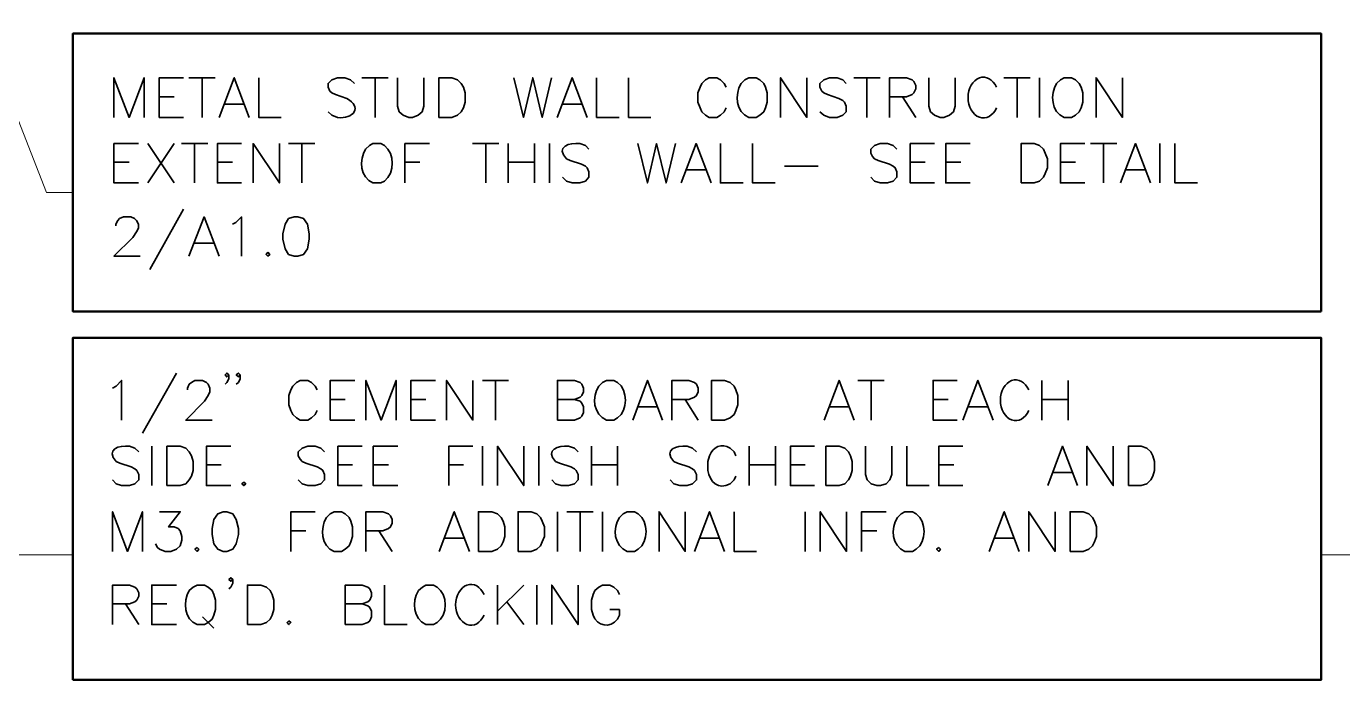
# Model space of a CAD drawing. Header units: inches. Extents: x 5 to 516, y -193 to 129.
# Drawn here: x 60.39 to 72.91, y 46.03 to 52.26 of the extents above; entities that cross this region are included whole.
import ezdxf

# ---------------------------------------------------------------- set-up
doc = ezdxf.new("R2010")
doc.units = ezdxf.units.IN
doc.header["$MEASUREMENT"] = 0
doc.layers.add('PDF_Geometry', color=7, linetype='Continuous')

msp = doc.modelspace()

# ---------------------------------------------------------------- linework, layer by layer
at = {"layer": 'PDF_Geometry', "lineweight": 15}
for points in [[(60.8336357, 50.6776688), (60.5836357, 50.6776688), (59.5136356, 53.4143356)], [(60.8336357, 47.2276699), (60.0736357, 47.2276699)], [(72.7036318, 47.2276699), (74.6402987, 47.2276699), (76.4202989, 41.5710028)]]:
    msp.add_lwpolyline(points, dxfattribs=at)
at = {"layer": 'PDF_Geometry', "lineweight": 50}
for points in [[(72.7036318, 49.5443349), (72.7036318, 52.1876686), (60.8336306, 52.1876686), (60.8336306, 49.5443349)], [(60.8336357, 46.0376706), (60.8336357, 49.2943374), (72.7036369, 49.2943374), (72.7036369, 46.0376706)]]:
    msp.add_lwpolyline(points, close=True, dxfattribs=at)
at = {"layer": 'PDF_Geometry', "lineweight": 35}
for points in [[(61.2236368, 51.3910037), (61.2236368, 51.7676704), (61.3669702, 51.3910037), (61.5103035, 51.7676704), (61.5103035, 51.3910037)], [(61.8836364, 51.3910037), (61.6536363, 51.3910037), (61.6536363, 51.7676704), (61.8836364, 51.7676704)], [(61.9369683, 51.767672), (62.1869684, 51.767672)], [(62.0636366, 51.767672), (62.0636366, 51.3910053)], [(62.2236369, 51.3910037), (62.3669703, 51.7676704), (62.5103036, 51.3910037)], [(62.6003053, 51.767672), (62.6003053, 51.3910053), (62.8136386, 51.3910053)], [(63.5102988, 51.7143375), (63.4736321, 51.7476708), (63.4202988, 51.7676708), (63.3502988, 51.7676708), (63.2969655, 51.7476708), (63.2602988, 51.7143375), (63.2602988, 51.6776708), (63.2769655, 51.6410041), (63.2969655, 51.6243375), (63.3302988, 51.6076708), (63.4369655, 51.5710041)], [(63.5802994, 51.767672), (63.8302994, 51.767672)], [(63.7069677, 51.767672), (63.7069677, 51.3910053)], [(63.9202991, 51.767672), (63.9202991, 51.497672), (63.9369658, 51.4443387), (63.9736325, 51.4110053), (64.0269658, 51.3910053), (64.0636325, 51.3910053), (64.1169658, 51.4110053), (64.1536325, 51.4443387), (64.1702991, 51.497672), (64.1702991, 51.767672)], [(65.0269683, 51.767672), (65.1169683, 51.3910053), (65.2069683, 51.767672), (65.2969683, 51.3910053), (65.383635, 51.767672)], [(65.4369686, 51.3910037), (65.580302, 51.7676704), (65.7236353, 51.3910037)], [(65.8136369, 51.767672), (65.8136369, 51.3910053), (66.0269703, 51.3910053)], [(66.1169681, 51.767672), (66.1169681, 51.3910053), (66.3303015, 51.3910053)], [(67.0469677, 51.6776689), (67.0269677, 51.7143356), (66.990301, 51.7476689), (66.9569677, 51.7676689), (66.8836343, 51.7676689), (66.850301, 51.7476689), (66.8136343, 51.7143356), (66.7969676, 51.6776689), (66.7769676, 51.6243356), (66.7769676, 51.5343356), (66.7969676, 51.4810022), (66.8136343, 51.4443356), (66.850301, 51.4110022), (66.8836343, 51.3910022), (66.9569677, 51.3910022), (66.990301, 51.4110022), (67.0269677, 51.4443356), (67.0469677, 51.4810022)], [(67.2602991, 51.3910053), (67.3302991, 51.3910053), (67.3669658, 51.4110053), (67.4036325, 51.4443387), (67.4202991, 51.4810054), (67.4369658, 51.5343387), (67.4369658, 51.6243387), (67.4202991, 51.677672), (67.4036325, 51.7143387), (67.3669658, 51.747672), (67.3302991, 51.767672), (67.2602991, 51.767672), (67.2236324, 51.747672), (67.1869658, 51.7143387)], [(67.5636371, 51.3910037), (67.5636371, 51.7676704), (67.8136371, 51.3910037), (67.8136371, 51.7676704)], [(68.1869688, 51.7143375), (68.1536355, 51.7476708), (68.1003022, 51.7676708), (68.0269688, 51.7676708), (67.9736355, 51.7476708), (67.9369688, 51.7143375), (67.9369688, 51.6776708), (67.9569688, 51.6410041), (67.9736355, 51.6243375), (68.0103022, 51.6076708), (68.1169688, 51.5710041), (68.1536355, 51.5510041), (68.1703022, 51.5343375), (68.1869688, 51.4976708), (68.1869688, 51.4443375), (68.1536355, 51.4110041), (68.1003022, 51.3910041), (68.0269688, 51.3910041), (67.9736355, 51.4110041), (67.9369688, 51.4443375)], [(68.2602992, 51.767672), (68.5102992, 51.767672)], [(68.3836377, 51.767672), (68.3836377, 51.3910053)], [(68.6003057, 51.3910037), (68.6003057, 51.7676704), (68.7603057, 51.7676704), (68.8136391, 51.7476704), (68.8303058, 51.7310037), (68.8503058, 51.6943371), (68.8503058, 51.6610037), (68.8303058, 51.6243371), (68.8136391, 51.6076704), (68.7603057, 51.5876704), (68.6003057, 51.5876704)], [(68.9736375, 51.767672), (68.9736375, 51.497672), (68.9903041, 51.4443387), (69.0269708, 51.4110053), (69.0803041, 51.3910053), (69.1169708, 51.3910053), (69.1703041, 51.4110053), (69.2069708, 51.4443387), (69.2236375, 51.497672), (69.2236375, 51.767672)], [(69.686969, 51.767672), (69.936969, 51.767672)], [(69.8136373, 51.767672), (69.8136373, 51.3910053)], [(70.0269687, 51.767672), (70.0269687, 51.3910053)], [(70.2602994, 51.3910053), (70.3302994, 51.3910053), (70.366966, 51.4110053), (70.4036327, 51.4443387), (70.4202994, 51.4810054), (70.436966, 51.5343387), (70.436966, 51.6243387), (70.4202994, 51.677672), (70.4036327, 51.7143387), (70.366966, 51.747672), (70.3302994, 51.767672), (70.2602994, 51.767672), (70.2236327, 51.747672), (70.186966, 51.7143387)], [(70.5636373, 51.3910037), (70.5636373, 51.7676704), (70.8136373, 51.3910037), (70.8136373, 51.7676704)], [(61.6536363, 51.5876692), (61.7969697, 51.5876692)], [(68.7236374, 51.5876692), (68.8503041, 51.3910025)], [(62.2769681, 51.517672), (62.4569681, 51.517672)], [(65.4902998, 51.517672), (65.6702998, 51.517672)], [(63.3502988, 51.3910041), (63.2969655, 51.4110041), (63.2602988, 51.4443375)], [(61.4569702, 50.767672), (61.2236368, 50.767672), (61.2236368, 51.1410053), (61.4569702, 51.1410053)], [(61.5469672, 51.1410037), (61.7969672, 50.7676703)], [(61.7969672, 51.1410037), (61.5469672, 50.7676703)], [(61.8669678, 51.1410037), (62.1169678, 51.1410037)], [(61.9902995, 51.1410037), (61.9902995, 50.7676703)], [(62.4369676, 50.767672), (62.2069675, 50.767672), (62.2069675, 51.1410053), (62.4369676, 51.1410053)], [(62.5469673, 50.767672), (62.5469673, 51.1410053), (62.7969673, 50.767672), (62.7969673, 51.1410053)], [(62.8836373, 51.1410037), (63.1336373, 51.1410037)], [(63.0102988, 51.1410037), (63.0102988, 50.7676703)], [(63.7969685, 51.124337), (63.7603018, 51.1410037), (63.6869685, 51.1410037), (63.6536351, 51.124337), (63.6169685, 51.0876704)], [(63.9902997, 50.767672), (63.9902997, 51.1410053), (64.223633, 51.1410053)], [(64.6336374, 51.1410037), (64.8836374, 51.1410037)], [(64.7602989, 51.1410037), (64.7602989, 50.7676703)], [(64.9736371, 51.1410037), (64.9736371, 50.7676703)], [(65.2236372, 51.1410037), (65.2236372, 50.7676703)], [(65.3669681, 51.1410037), (65.3669681, 50.7676703)], [(65.7402998, 51.0876691), (65.7069665, 51.1243358), (65.6536331, 51.1410025)], [(66.2069679, 51.1410037), (66.2969679, 50.7676703), (66.3836345, 51.1410037), (66.4736346, 50.7676703), (66.5636346, 51.1410037)], [(66.6169682, 50.767672), (66.7603015, 51.1410053), (66.9036349, 50.767672)], [(66.9902999, 51.1410037), (66.9902999, 50.7676703), (67.2069666, 50.7676703)], [(67.2969677, 51.1410037), (67.2969677, 50.7676703), (67.510301, 50.7676703)], [(68.6702995, 51.0876691), (68.6336328, 51.1243358), (68.5802995, 51.1410025), (68.5102995, 51.1410025), (68.4569661, 51.1243358), (68.4202995, 51.0876691), (68.4202995, 51.0510025), (68.4369661, 51.0176691), (68.4569661, 50.9976691), (68.4902995, 50.9810025), (68.6002995, 50.9443358), (68.6336328, 50.9276691), (68.6536328, 50.9110025), (68.6702995, 50.8743358), (68.6702995, 50.8210025), (68.6336328, 50.7843358), (68.5802995, 50.7676691), (68.5102995, 50.7676691), (68.4569661, 50.7843358), (68.4202995, 50.8210025)], [(69.0269678, 50.767672), (68.7969678, 50.767672), (68.7969678, 51.1410053), (69.0269678, 51.1410053)], [(69.3669711, 50.767672), (69.1336378, 50.767672), (69.1336378, 51.1410053), (69.3669711, 51.1410053)], [(70.4569709, 50.767672), (70.2236376, 50.767672), (70.2236376, 51.1410053), (70.4569709, 51.1410053)], [(70.5102994, 51.1410037), (70.7602994, 51.1410037)], [(70.6336379, 51.1410037), (70.6336379, 50.7676703)], [(70.796968, 50.767672), (70.936968, 51.1410053), (71.0803013, 50.767672)], [(71.1702997, 51.1410037), (71.1702997, 50.7676703)], [(71.3136374, 51.1410037), (71.3136374, 50.7676703), (71.5269707, 50.7676703)], [(61.2236368, 50.9643374), (61.3669702, 50.9643374)], [(62.2069675, 50.9643374), (62.3503009, 50.9643374)], [(63.9902997, 50.9643374), (64.133633, 50.9643374)], [(64.9736371, 50.9643374), (65.2236372, 50.9643374)], [(65.5269665, 50.9976691), (65.5636331, 50.9810025), (65.6702998, 50.9443358), (65.7069665, 50.9276691), (65.7236331, 50.9110025), (65.7402998, 50.8743358), (65.7402998, 50.8210025), (65.7069665, 50.7843358), (65.6536331, 50.7676691), (65.5802998, 50.7676691), (65.5269665, 50.7843358), (65.4902998, 50.8210025)], [(68.7969678, 50.9643374), (68.9369678, 50.9643374)], [(69.1336378, 50.9643374), (69.2769711, 50.9643374)], [(70.2236376, 50.9643374), (70.3669709, 50.9643374)], [(66.6702993, 50.8910037), (66.8502994, 50.8910037)], [(67.6003057, 50.9276689), (67.9203057, 50.9276689)], [(70.8503059, 50.8910037), (71.0269726, 50.8910037)], [(63.6869685, 50.7676703), (63.7603018, 50.7676703), (63.7969685, 50.784337)], [(61.8836372, 50.5176719), (61.5636371, 49.9443386)], [(61.2402994, 50.3576717), (61.2402994, 50.3743383), (61.2602994, 50.411005), (61.2769661, 50.4276717), (61.3136328, 50.4443383), (61.3836328, 50.4443383), (61.4202995, 50.4276717), (61.4369661, 50.411005), (61.4569661, 50.3743383), (61.4569661, 50.3376717), (61.4369661, 50.301005), (61.4036328, 50.2476717), (61.2236328, 50.071005), (61.4736328, 50.071005)], [(61.9369683, 50.0710031), (62.0803017, 50.4443364), (62.223635, 50.0710031)], [(62.3503052, 50.3743376), (62.3836386, 50.3910043), (62.4369719, 50.4443377), (62.4369719, 50.0710043)], [(61.9902995, 50.1943348), (62.1702995, 50.1943348)], [(61.8169664, 48.9576709), (61.4936331, 48.3876708)], [(62.3169665, 48.9410049), (62.2969665, 48.9210049), (62.2802998, 48.9410049), (62.2969665, 48.9576715), (62.3169665, 48.9410049), (62.3169665, 48.9043382), (62.2969665, 48.8676715), (62.2802998, 48.8510049)], [(62.4236356, 48.9410049), (62.4069689, 48.9210049), (62.3869689, 48.9410049), (62.4069689, 48.9576715), (62.4236356, 48.9410049), (62.4236356, 48.9043382), (62.4069689, 48.8676715), (62.3869689, 48.8510049)], [(61.2103041, 48.8143366), (61.2436374, 48.8343366), (61.2969707, 48.8876699), (61.2969707, 48.5110032)], [(61.9236355, 48.7976706), (61.9236355, 48.8143373), (61.9403022, 48.8510039), (61.9603022, 48.8676706), (61.9936356, 48.8876706), (62.0669689, 48.8876706), (62.1036356, 48.8676706), (62.1203022, 48.8510039), (62.1369689, 48.8143373), (62.1369689, 48.7810039), (62.1203022, 48.7443372), (62.0836356, 48.6910039), (61.9069689, 48.5110039), (62.1569689, 48.5110039)], [(63.1569663, 48.7976706), (63.1369663, 48.8343373), (63.1036329, 48.8676706), (63.0669663, 48.8876706), (62.9936329, 48.8876706), (62.9602996, 48.8676706), (62.9236329, 48.8343373), (62.9069662, 48.7976706), (62.8869662, 48.7443372), (62.8869662, 48.6543372), (62.9069662, 48.6010039), (62.9236329, 48.5643372), (62.9602996, 48.5310039), (62.9936329, 48.5110039), (63.0669663, 48.5110039), (63.1036329, 48.5310039), (63.1369663, 48.5643372), (63.1569663, 48.6010039)], [(63.5136381, 48.511002), (63.2803048, 48.511002), (63.2803048, 48.8876687), (63.5136381, 48.8876687)], [(63.6202977, 48.511002), (63.6202977, 48.8876687), (63.7636311, 48.511002), (63.9069644, 48.8876687), (63.9069644, 48.511002)], [(64.2803008, 48.511002), (64.0469674, 48.511002), (64.0469674, 48.8876687), (64.2803008, 48.8876687)], [(64.3869672, 48.511002), (64.3869672, 48.8876687), (64.6369672, 48.511002), (64.6369672, 48.8876687)], [(64.7269669, 48.8876703), (64.976967, 48.8876703)], [(64.8536352, 48.8876703), (64.8536352, 48.5110036)], [(65.4402984, 48.511002), (65.4402984, 48.8876687), (65.6036318, 48.8876687), (65.6569651, 48.8676687), (65.6736318, 48.851002), (65.6902984, 48.8143354), (65.6902984, 48.781002), (65.6736318, 48.7443353), (65.6569651, 48.7276687), (65.6036318, 48.7076687), (65.4402984, 48.7076687)], [(66.0136332, 48.8676703), (65.9769665, 48.8876703), (65.9069665, 48.8876703), (65.8702998, 48.8676703), (65.8336331, 48.834337)], [(66.1569665, 48.511002), (66.2969665, 48.8876687), (66.4402999, 48.511002)], [(66.530305, 48.511002), (66.530305, 48.8876687), (66.690305, 48.8876687), (66.7436384, 48.8676687), (66.7636384, 48.851002), (66.780305, 48.8143354), (66.780305, 48.781002), (66.7636384, 48.7443353), (66.7436384, 48.7276687), (66.690305, 48.7076687), (66.530305, 48.7076687)], [(67.9769672, 48.511002), (68.1203005, 48.8876687), (68.2636339, 48.511002)], [(68.2969678, 48.8876703), (68.5469678, 48.8876703)], [(68.4236361, 48.8876703), (68.4236361, 48.5110036)], [(69.2436359, 48.511002), (69.0136358, 48.511002), (69.0136358, 48.8876687), (69.2436359, 48.8876687)], [(69.2969678, 48.511002), (69.4403012, 48.8876687), (69.5836345, 48.511002)], [(70.0469679, 48.8876703), (70.0469679, 48.5110036)], [(70.2969679, 48.8876703), (70.2969679, 48.5110036)], [(63.2803048, 48.7076708), (63.4236381, 48.7076708)], [(64.0469674, 48.7076708), (64.1903008, 48.7076708)], [(65.6036353, 48.7076708), (65.6569686, 48.6910042), (65.6736353, 48.6710042), (65.690302, 48.6376708), (65.690302, 48.5843375), (65.6736353, 48.5476708), (65.6569686, 48.5310042), (65.6036353, 48.5110042), (65.440302, 48.5110042)], [(66.6569665, 48.7076708), (66.7802999, 48.5110042)], [(69.0136358, 48.7076708), (69.1569692, 48.7076708)], [(70.0469679, 48.7076708), (70.2969679, 48.7076708)], [(66.2103045, 48.6376703), (66.3869711, 48.6376703)], [(68.0303051, 48.6376703), (68.2103052, 48.6376703)], [(69.3536356, 48.6376703), (69.5303023, 48.6376703)], [(65.9069665, 48.5110036), (65.9769665, 48.5110036), (66.0136332, 48.5310036)], [(61.4603041, 48.2076708), (61.4236374, 48.2443375), (61.3703041, 48.2610041)], [(61.5836358, 48.261002), (61.5836358, 47.8876686)], [(62.333635, 47.8876702), (62.103635, 47.8876702), (62.103635, 48.2610036), (62.333635, 48.2610036)], [(63.2269668, 48.2076708), (63.1903001, 48.2443375), (63.1369668, 48.2610041), (63.0669668, 48.2610041), (63.0136335, 48.2443375), (62.9769668, 48.2076708), (62.9769668, 48.1710041), (62.9936335, 48.1376708), (63.0136335, 48.1176708), (63.0469668, 48.1010041), (63.1569668, 48.0643375), (63.1903001, 48.0476708), (63.2103001, 48.0310041), (63.2269668, 47.9943375), (63.2269668, 47.9410041), (63.1903001, 47.9043375), (63.1369668, 47.8876708), (63.0669668, 47.8876708), (63.0136335, 47.9043375), (62.9769668, 47.9410041)], [(63.5836351, 47.8876702), (63.3536351, 47.8876702), (63.3536351, 48.2610036), (63.5836351, 48.2610036)], [(63.9236316, 47.8876702), (63.6902983, 47.8876702), (63.6902983, 48.2610036), (63.9236316, 48.2610036)], [(64.4069664, 47.8876702), (64.4069664, 48.2610036), (64.6369664, 48.2610036)], [(64.7269669, 48.261002), (64.7269669, 47.8876686)], [(64.8702978, 47.8876702), (64.8702978, 48.2610036), (65.1202979, 47.8876702), (65.1202979, 48.2610036)], [(65.2636355, 48.261002), (65.2636355, 47.8876686)], [(65.6369673, 48.2076708), (65.6036339, 48.2443375), (65.5469673, 48.2610041)], [(65.7636356, 48.261002), (65.7636356, 47.8876686)], [(66.0136356, 48.261002), (66.0136356, 47.8876686)], [(66.7636357, 48.2076708), (66.726969, 48.2443375), (66.6736357, 48.2610041)], [(67.1369674, 48.1710022), (67.1203007, 48.2076689), (67.0836341, 48.2443356)], [(67.2636357, 48.261002), (67.2636357, 47.8876686)], [(67.5136357, 48.261002), (67.5136357, 47.8876686)], [(67.8869666, 47.8876702), (67.6569666, 47.8876702), (67.6569666, 48.2610036), (67.8869666, 48.2610036)], [(68.3702981, 48.261002), (68.3702981, 47.9943353), (68.3869648, 47.941002), (68.4236315, 47.9043353), (68.4769648, 47.8876686), (68.5136315, 47.8876686), (68.5669648, 47.9043353), (68.6036315, 47.941002), (68.6202981, 47.9943353), (68.6202981, 48.261002)], [(68.7636358, 48.261002), (68.7636358, 47.8876686), (68.9769692, 47.8876686)], [(69.296967, 47.8876702), (69.066967, 47.8876702), (69.066967, 48.2610036), (69.296967, 48.2610036)], [(70.1036357, 47.8876702), (70.2436357, 48.2610036), (70.386969, 47.8876702)], [(70.4769674, 47.8876702), (70.4769674, 48.2610036), (70.7269674, 47.8876702), (70.7269674, 48.2610036)], [(61.2436374, 48.1176708), (61.2803041, 48.1010041), (61.3869707, 48.0643375), (61.4236374, 48.0476708), (61.4403041, 48.0310041), (61.4603041, 47.9943375), (61.4603041, 47.9410041), (61.4236374, 47.9043375), (61.3703041, 47.8876708), (61.2969707, 47.8876708), (61.2436374, 47.9043375), (61.2103041, 47.9410041)], [(62.103635, 48.0843357), (62.243635, 48.0843357)], [(63.3536351, 48.0843357), (63.4936351, 48.0843357)], [(63.6902983, 48.0843357), (63.8336316, 48.0843357)], [(64.4069664, 48.0843357), (64.5469664, 48.0843357)], [(65.4236339, 48.1176708), (65.4603006, 48.1010041), (65.5669673, 48.0643375), (65.6036339, 48.0476708), (65.6203006, 48.0310041), (65.6369673, 47.9943375), (65.6369673, 47.9410041), (65.6036339, 47.9043375), (65.5469673, 47.8876708), (65.4769673, 47.8876708), (65.4236339, 47.9043375), (65.3869673, 47.9410041)], [(65.7636356, 48.0843357), (66.0136356, 48.0843357)], [(66.546969, 48.1176708), (66.5836356, 48.1010041), (66.6903023, 48.0643375), (66.726969, 48.0476708), (66.7436357, 48.0310041), (66.7636357, 47.9943375), (66.7636357, 47.9410041), (66.726969, 47.9043375), (66.6736357, 47.8876708), (66.6036357, 47.8876708), (66.546969, 47.9043375), (66.5136356, 47.9410041)], [(66.8869674, 48.1710022), (66.8703007, 48.1176689), (66.8703007, 48.0310022)], [(67.2636357, 48.0843357), (67.5136357, 48.0843357)], [(67.6569666, 48.0843357), (67.7969666, 48.0843357)], [(69.066967, 48.0843357), (69.2103004, 48.0843357)], [(67.0836341, 47.9043356), (67.1203007, 47.9410022), (67.1369674, 47.9776689)], [(70.1569668, 48.011002), (70.3336335, 48.011002)], [(61.2103041, 47.2610019), (61.2103041, 47.6376686), (61.3536374, 47.2610019), (61.4936374, 47.6376686), (61.4936374, 47.2610019)], [(61.6569661, 47.6376702), (61.8536328, 47.6376702), (61.7436328, 47.4943369), (61.7969662, 47.4943369), (61.8336328, 47.4776702), (61.8536328, 47.4576702), (61.8702995, 47.4043369), (61.8702995, 47.3676702), (61.8536328, 47.3143369), (61.8169662, 47.2810035), (61.7636328, 47.2610035), (61.7102995, 47.2610035), (61.6569661, 47.2810035), (61.6369661, 47.2976702), (61.6202995, 47.3343369)], [(62.9069662, 47.2610019), (62.9069662, 47.6376686), (63.1369663, 47.6376686)], [(63.3169666, 47.2610035), (63.3869666, 47.2610035), (63.4236332, 47.2810035), (63.4602999, 47.3143369), (63.4769666, 47.3510035), (63.4936332, 47.4043369), (63.4936332, 47.4943369), (63.4769666, 47.5476702), (63.4602999, 47.5843369), (63.4236332, 47.6176702), (63.3869666, 47.6376702), (63.3169666, 47.6376702), (63.2802999, 47.6176702), (63.2436332, 47.5843369)], [(63.6202977, 47.2610019), (63.6202977, 47.6376686), (63.7802978, 47.6376686), (63.8336311, 47.6176686), (63.8536311, 47.6010019), (63.8702978, 47.5643353), (63.8702978, 47.5310019), (63.8536311, 47.4943352), (63.8336311, 47.4776686), (63.7802978, 47.4576686), (63.6202977, 47.4576686)], [(64.3169666, 47.2610019), (64.4603, 47.6376686), (64.6036333, 47.2610019)], [(65.4402984, 47.6376702), (65.4402984, 47.2610035)], [(65.5303049, 47.6376702), (65.780305, 47.6376702)], [(65.6569665, 47.6376702), (65.6569665, 47.2610035)], [(65.8702979, 47.6376702), (65.8702979, 47.2610035)], [(66.210302, 47.6176702), (66.1736353, 47.6376702), (66.1036353, 47.6376702), (66.0669687, 47.6176702), (66.030302, 47.5843369)], [(66.4069665, 47.2610019), (66.4069665, 47.6376686), (66.6569665, 47.2610019), (66.6569665, 47.6376686)], [(66.7436365, 47.2610019), (66.8869698, 47.6376686), (67.0303032, 47.2610019)], [(67.120298, 47.6376702), (67.120298, 47.2610035), (67.3336314, 47.2610035)], [(67.7969677, 47.6376702), (67.7969677, 47.2610035)], [(67.9402986, 47.2610019), (67.9402986, 47.6376686), (68.1902986, 47.2610019), (68.1902986, 47.6376686)], [(68.3336363, 47.2610019), (68.3336363, 47.6376686), (68.5669697, 47.6376686)], [(68.8536366, 47.6176702), (68.81697, 47.6376702), (68.7436366, 47.6376702), (68.7103033, 47.6176702), (68.6736366, 47.5843369)], [(69.5469679, 47.2610019), (69.6903012, 47.6376686), (69.8336346, 47.2610019)], [(69.9236362, 47.2610019), (69.9236362, 47.6376686), (70.1736362, 47.2610019), (70.1736362, 47.6376686)], [(62.9069662, 47.4576707), (63.0469663, 47.4576707)], [(63.7436362, 47.4576707), (63.8703029, 47.2610041)], [(68.3336363, 47.4576707), (68.4769697, 47.4576707)], [(64.3702978, 47.3876702), (64.5469645, 47.3876702)], [(66.7969676, 47.3876702), (66.9769677, 47.3876702)], [(69.6036356, 47.3876702), (69.7803023, 47.3876702)], [(66.1036353, 47.2610035), (66.1736353, 47.2610035), (66.210302, 47.2810035)], [(68.7436366, 47.2610035), (68.81697, 47.2610035), (68.8536366, 47.2810035)], [(62.353635, 46.9943359), (62.333635, 46.9776692), (62.3169684, 46.9943359), (62.333635, 47.0110026), (62.353635, 46.9943359), (62.353635, 46.9576692), (62.333635, 46.9210025), (62.3169684, 46.9043359)], [(61.2103041, 46.5643364), (61.2103041, 46.9410031), (61.3703041, 46.9410031), (61.4236374, 46.9210031), (61.4403041, 46.9043364), (61.4603041, 46.8676698), (61.4603041, 46.8343364), (61.4403041, 46.7976697), (61.4236374, 46.7810031), (61.3703041, 46.7610031), (61.2103041, 46.7610031)], [(61.8169691, 46.5643364), (61.5836358, 46.5643364), (61.5836358, 46.9410031), (61.8169691, 46.9410031)], [(62.0136353, 46.564338), (62.0836353, 46.564338), (62.120302, 46.584338), (62.1569686, 46.6176714), (62.1736353, 46.654338), (62.190302, 46.7076714), (62.190302, 46.7976714), (62.1736353, 46.8510047), (62.1569686, 46.8876714), (62.120302, 46.9210047), (62.0836353, 46.9410047), (62.0136353, 46.9410047), (61.9769686, 46.9210047), (61.9403019, 46.8876714)], [(63.4236357, 46.5643364), (63.4236357, 46.9410031), (63.5836357, 46.9410031), (63.636969, 46.9210031), (63.656969, 46.9043364), (63.6736357, 46.8676698), (63.6736357, 46.8343364), (63.656969, 46.7976697), (63.636969, 46.7810031), (63.5836357, 46.7610031), (63.4236357, 46.7610031)], [(63.7969674, 46.9410047), (63.7969674, 46.564338), (64.0136341, 46.564338)], [(64.296965, 46.9210047), (64.2636317, 46.9410047), (64.1902983, 46.9410047), (64.156965, 46.9210047), (64.1202983, 46.8876714)], [(64.8702978, 46.9410047), (64.8702978, 46.564338)], [(65.1202979, 46.9410047), (64.8702978, 46.6910047)], [(65.2436364, 46.9410047), (65.2436364, 46.564338)], [(65.3869673, 46.5643364), (65.3869673, 46.9410031), (65.6369673, 46.5643364), (65.6369673, 46.9410031)], [(66.030305, 46.851005), (66.0136383, 46.8876717), (65.9769716, 46.921005), (65.940305, 46.941005), (65.870305, 46.941005), (65.8336383, 46.921005), (65.7969716, 46.8876717), (65.780305, 46.851005), (65.7636383, 46.7976716), (65.7636383, 46.7076716), (65.780305, 46.6543383)], [(61.3336358, 46.7610019), (61.4603024, 46.5643352)], [(61.5836358, 46.7610019), (61.7269691, 46.7610019)], [(63.583636, 46.7610019), (63.6369693, 46.7443352), (63.6569693, 46.7276685), (63.673636, 46.6910019), (63.673636, 46.6376685), (63.6569693, 46.6010018), (63.6369693, 46.5843352), (63.583636, 46.5643352), (63.4236359, 46.5643352)], [(64.9603044, 46.7810044), (65.1203044, 46.5643378)], [(66.0136383, 46.6176716), (66.030305, 46.6543383), (66.030305, 46.7076716), (65.940305, 46.7076716)], [(62.0669665, 46.6376701), (62.1736331, 46.5310035)], [(64.1902983, 46.564338), (64.2636317, 46.564338), (64.296965, 46.584338)]]:
    msp.add_lwpolyline(points, dxfattribs=at)
for points in [[(64.3136368, 51.3910037), (64.3136368, 51.7676704), (64.4369702, 51.7676704), (64.4903035, 51.7476704), (64.5269702, 51.7143371), (64.5469702, 51.6776704), (64.5636368, 51.6243371), (64.5636368, 51.5343371), (64.5469702, 51.4810037), (64.5269702, 51.4443371), (64.4903035, 51.4110037), (64.4369702, 51.3910037)], [(69.8503058, 50.767672), (69.8503058, 51.1410053), (69.9736392, 51.1410053), (70.0269725, 51.1243387), (70.0636392, 51.087672), (70.0803059, 51.0510053), (70.1003059, 50.997672), (70.1003059, 50.9110053), (70.0803059, 50.857672), (70.0636392, 50.8210053), (70.0269725, 50.7843386), (69.9736392, 50.767672)], [(62.9369684, 50.4443348), (62.8836351, 50.4276681), (62.8503017, 50.3743348), (62.8303017, 50.2843348), (62.8303017, 50.2310015), (62.8503017, 50.1410014), (62.8836351, 50.0876681), (62.9369684, 50.0710014), (62.9736351, 50.0710014), (63.0269684, 50.0876681), (63.0636351, 50.1410014), (63.0803018, 50.2310015), (63.0803018, 50.2843348), (63.0636351, 50.3743348), (63.0269684, 50.4276681), (62.9736351, 50.4443348)], [(62.6869684, 50.1076716), (62.6703017, 50.0876716), (62.6869684, 50.071005), (62.7069684, 50.0876716)], [(66.9069666, 48.511002), (66.9069666, 48.8876687), (67.0302999, 48.8876687), (67.0836332, 48.8676687), (67.1202999, 48.8343354), (67.1369666, 48.7976687), (67.1569666, 48.7443353), (67.1569666, 48.6543353), (67.1369666, 48.601002), (67.1202999, 48.5643353), (67.0836332, 48.531002), (67.0302999, 48.511002)], [(61.7269667, 47.8876702), (61.7269667, 48.2610036), (61.8536334, 48.2610036), (61.9069667, 48.2443369), (61.9403, 48.2076703), (61.9603, 48.1710036), (61.9769667, 48.1176703), (61.9769667, 48.0310036), (61.9603, 47.9776702), (61.9403, 47.9410036), (61.9069667, 47.9043369), (61.8536334, 47.8876702)], [(67.9936366, 47.8876702), (67.9936366, 48.2610036), (68.1203033, 48.2610036), (68.1736366, 48.2443369), (68.2103033, 48.2076703), (68.2269699, 48.1710036), (68.2436366, 48.1176703), (68.2436366, 48.0310036), (68.2269699, 47.9776702), (68.2103033, 47.9410036), (68.1736366, 47.9043369), (68.1203033, 47.8876702)], [(70.8702983, 47.8876702), (70.8702983, 48.2610036), (70.9936317, 48.2610036), (71.046965, 48.2443369), (71.0836317, 48.2076703), (71.1036317, 48.1710036), (71.1202983, 48.1176703), (71.1202983, 48.0310036), (71.1036317, 47.9776702), (71.0836317, 47.9410036), (71.046965, 47.9043369), (70.9936317, 47.8876702)], [(62.4603042, 47.9210022), (62.4403042, 47.9043356), (62.4603042, 47.8876689), (62.4769708, 47.9043356)], [(62.2636353, 47.6376702), (62.210302, 47.6176702), (62.1736353, 47.5643369), (62.1569686, 47.4776702), (62.1569686, 47.4210035), (62.1736353, 47.3343369), (62.210302, 47.2810035), (62.2636353, 47.2610035), (62.2969686, 47.2610035), (62.3536353, 47.2810035), (62.3869686, 47.3343369), (62.4069686, 47.4210035), (62.4069686, 47.4776702), (62.3869686, 47.5643369), (62.3536353, 47.6176702), (62.2969686, 47.6376702)], [(64.6902984, 47.2610019), (64.6902984, 47.6376686), (64.816965, 47.6376686), (64.8702984, 47.6176686), (64.9069651, 47.5843353), (64.9236317, 47.5476686), (64.9402984, 47.4943352), (64.9402984, 47.4043352), (64.9236317, 47.3510019), (64.9069651, 47.3143352), (64.8702984, 47.2810019), (64.816965, 47.2610019)], [(65.0669667, 47.2610019), (65.0669667, 47.6376686), (65.1903, 47.6376686), (65.2436334, 47.6176686), (65.2803, 47.5843353), (65.2969667, 47.5476686), (65.3169667, 47.4943352), (65.3169667, 47.4043352), (65.2969667, 47.3510019), (65.2803, 47.3143352), (65.2436334, 47.2810019), (65.1903, 47.2610019)], [(70.3169671, 47.2610019), (70.3169671, 47.6376686), (70.4403005, 47.6376686), (70.4936338, 47.6176686), (70.5303005, 47.5843353), (70.5469671, 47.5476686), (70.5669671, 47.4943352), (70.5669671, 47.4043352), (70.5469671, 47.3510019), (70.5303005, 47.3143352), (70.4936338, 47.2810019), (70.4403005, 47.2610019)], [(62.0136353, 47.2976705), (61.9936353, 47.2810038), (62.0136353, 47.2610038), (62.030302, 47.2810038)], [(69.066967, 47.2976705), (69.046967, 47.2810038), (69.066967, 47.2610038), (69.0836337, 47.2810038)], [(62.4936361, 46.5643364), (62.4936361, 46.9410031), (62.6203028, 46.9410031), (62.6736361, 46.9210031), (62.7103028, 46.8876698), (62.7269695, 46.8510031), (62.7436362, 46.7976697), (62.7436362, 46.7076697), (62.7269695, 46.6543364), (62.7103028, 46.6176697), (62.6736361, 46.5843364), (62.6203028, 46.5643364)], [(62.8869671, 46.601005), (62.8703004, 46.5843383), (62.8869671, 46.5643383), (62.9069671, 46.5843383)]]:
    msp.add_lwpolyline(points, close=True, dxfattribs=at)
for centre, major_axis, start_param, end_param in [((69.4917493, 51.5795496), (-0.0004267, 0.193686), 5.2419556701, 10.4601358297), ((69.7984171, 48.6995513), (-0.0004267, 0.1936865), 5.2419556649, 10.4601358185), ((64.6184172, 46.7528857), (-0.0004267, 0.1936862), 5.2419556694, 10.4601358278)]:
    msp.add_ellipse(centre, major_axis=major_axis, ratio=0.7503995058, start_param=start_param, end_param=end_param, dxfattribs=at)
for points in [[(67.1869658, 51.7143387), (67.1262435, 51.6141165), (67.1355769, 51.4360609), (67.2602991, 51.3910053)], [(70.186966, 51.7143387), (70.1262438, 51.6141165), (70.1355771, 51.4360609), (70.2602994, 51.3910053)], [(63.4369655, 51.5710041), (63.5899655, 51.4944486), (63.4996321, 51.3661152), (63.3502988, 51.3910041)], [(63.6169685, 51.0876704), (63.5504129, 50.9875037), (63.5663018, 50.8176148), (63.6869685, 50.7676703)], [(63.7969685, 50.784337), (63.8951907, 50.8692815), (63.8951907, 51.0393926), (63.7969685, 51.124337)], [(65.6536331, 51.1410025), (65.5571887, 51.156058), (65.4182442, 51.1077803), (65.5269665, 50.9976691)], [(65.8336331, 48.834337), (65.7664109, 48.7313925), (65.7818554, 48.5605036), (65.9069665, 48.5110036)], [(66.0136332, 48.5310036), (66.1119665, 48.6050036), (66.1119665, 48.7936703), (66.0136332, 48.8676703)], [(61.3703041, 48.2610041), (61.2695818, 48.2771708), (61.1441374, 48.2266708), (61.2436374, 48.1176708)], [(65.5469673, 48.2610041), (65.4505784, 48.2755041), (65.3163006, 48.2261153), (65.4236339, 48.1176708)], [(66.6736357, 48.2610041), (66.571969, 48.2758375), (66.4476912, 48.2274486), (66.546969, 48.1176708)], [(67.0836341, 48.2443356), (67.0009674, 48.2933911), (66.921134, 48.2568356), (66.8869674, 48.1710022)], [(66.8703007, 48.0310022), (66.8913007, 47.9248356), (66.9705785, 47.8403911), (67.0836341, 47.9043356)], [(63.2436332, 47.5843369), (63.182911, 47.4841147), (63.1922443, 47.3060591), (63.3169666, 47.2610035)], [(66.030302, 47.5843369), (65.9630798, 47.4813924), (65.9784687, 47.3105035), (66.1036353, 47.2610035)], [(66.210302, 47.2810035), (66.3086354, 47.3550035), (66.3086354, 47.5436702), (66.210302, 47.6176702)], [(68.6736366, 47.5843369), (68.60647, 47.4805035), (68.6221366, 47.3155035), (68.7436366, 47.2610035)], [(68.8536366, 47.2810035), (68.95197, 47.3550035), (68.95197, 47.5436702), (68.8536366, 47.6176702)], [(61.9403019, 46.8876714), (61.8795797, 46.7874492), (61.8889131, 46.6093936), (62.0136353, 46.564338)], [(64.1202983, 46.8876714), (64.0531316, 46.783838), (64.0687983, 46.618838), (64.1902983, 46.564338)], [(64.296965, 46.584338), (64.3995761, 46.6493936), (64.3995761, 46.8559492), (64.296965, 46.9210047)], [(65.780305, 46.6543383), (65.8178605, 46.549005), (65.9416383, 46.5248938), (66.0136383, 46.6176716)]]:
    msp.add_open_spline(points, degree=3, dxfattribs=at)

doc.saveas('drawing.dxf')
